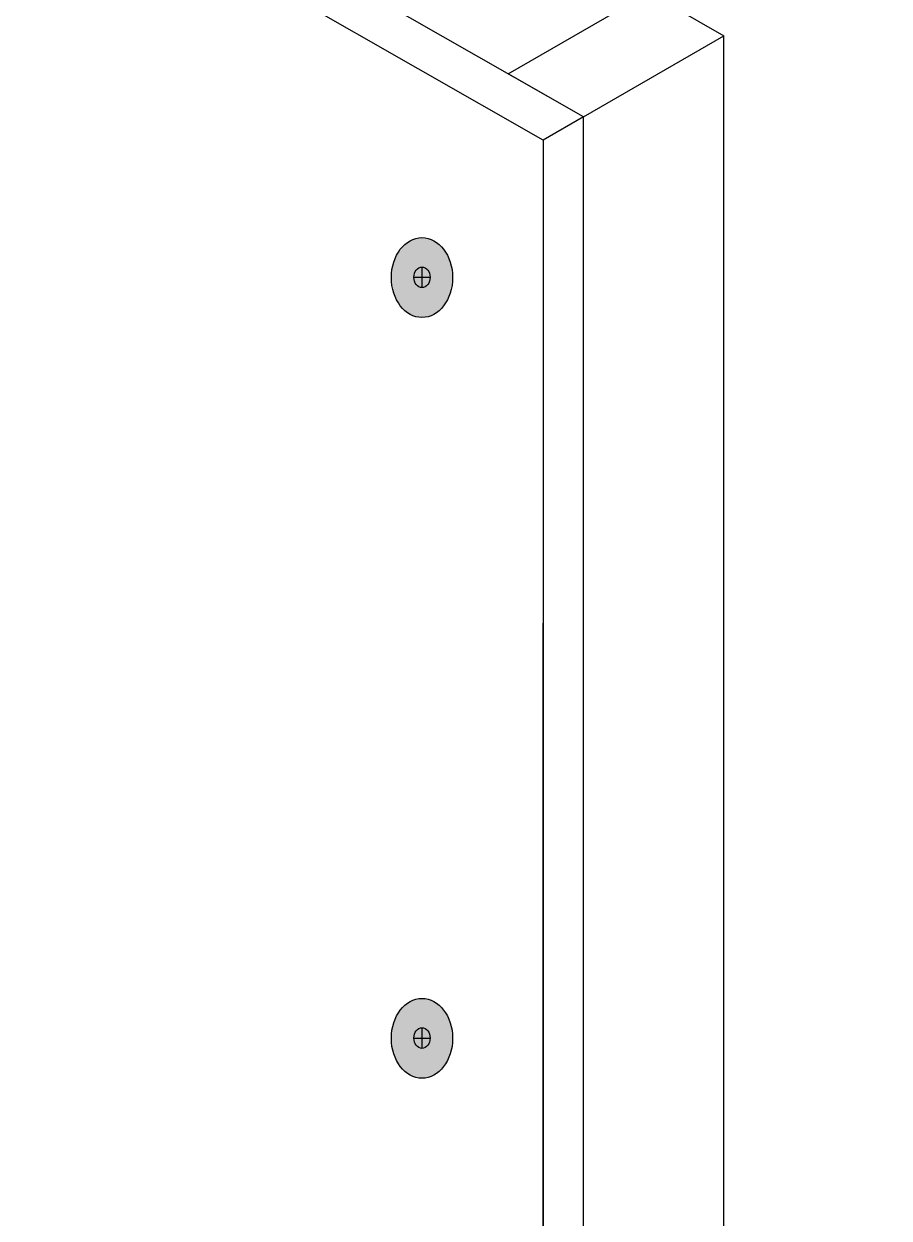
# Model space of a CAD drawing. Header units: inches. Extents: x -20.7 to 76.3, y -55.2 to 19.1.
# Drawn here: x 62.093 to 63.531, y -43.233 to -41.248 of the extents above; entities that cross this region are included whole.
import ezdxf

# ---------------------------------------------------------------- set-up
doc = ezdxf.new("R2010")
doc.units = ezdxf.units.IN
doc.header["$MEASUREMENT"] = 0
doc.layers.add('G-ANNO-TTLB', color=7, linetype='Continuous', lineweight=0)
doc.layers.add('TYVEK', color=7, linetype='Continuous', lineweight=0)

msp = doc.modelspace()

# ---------------------------------------------------------------- hatches: boundary and pattern name
at = {"layer": 'G-ANNO-TTLB', "true_color": 0xff00ff, "transparency": 33554687}
h = msp.add_hatch(color=6, dxfattribs=at)
edge = h.paths.add_edge_path()
edge.add_spline(control_points=[(71.8573, -54.9456), (71.8573, -54.9456), (31.1572, -54.9456), (31.1572, -54.9456), (31.1572, -54.9456), (31.1572, -20.8103), (31.1572, -20.8103), (31.1572, -20.8103), (71.8573, -20.8103), (71.8573, -20.8103), (71.8573, -20.8103), (71.8573, -54.9456), (71.8573, -54.9456)], knot_values=[0, 0, 0, 0, 1, 1, 1, 2, 2, 2, 3, 3, 3, 4, 4, 4, 4], degree=3, periodic=0)
edge = h.paths.add_edge_path()
edge.add_spline(control_points=[(31.2823, -20.9353), (31.2823, -20.9353), (31.2823, -54.8205), (31.2823, -54.8205), (31.2823, -54.8205), (71.7322, -54.8205), (71.7322, -54.8205), (71.7322, -54.8205), (71.7322, -20.9353), (71.7322, -20.9353), (71.7322, -20.9353), (31.2823, -20.9353), (31.2823, -20.9353)], knot_values=[0, 0, 0, 0, 1, 1, 1, 2, 2, 2, 3, 3, 3, 4, 4, 4, 4], degree=3, periodic=0)
edge.add_line((31.2823, -20.9353), (31.2823, -20.9353))
at = {"layer": 'TYVEK', "true_color": 0x003b71, "transparency": 33554687}
h = msp.add_hatch(color=156, dxfattribs=at)
h.dxf.hatch_style = 2
edge = h.paths.add_edge_path()
edge.add_ellipse((62.7545, -41.6699), major_axis=(0, 0.0664), ratio=0.766948, start_angle=0, end_angle=360)
h = msp.add_hatch(color=156, dxfattribs=at)
h.dxf.hatch_style = 2
edge = h.paths.add_edge_path()
edge.add_ellipse((62.7545, -42.9345), major_axis=(0, 0.0664), ratio=0.766948, start_angle=0, end_angle=360)

# ---------------------------------------------------------------- linework, layer by layer
at = {"layer": 'G-ANNO-TTLB'}
for points in [[(71.8573, -54.9456), (71.8573, -54.9456), (31.1572, -54.9456), (31.1572, -54.9456), (31.1572, -54.9456), (31.1572, -20.8103), (31.1572, -20.8103), (31.1572, -20.8103), (71.8573, -20.8103), (71.8573, -20.8103), (71.8573, -20.8103), (71.8573, -54.9456), (71.8573, -54.9456)], [(31.2823, -20.9353), (31.2823, -20.9353), (31.2823, -54.8205), (31.2823, -54.8205), (31.2823, -54.8205), (71.7322, -54.8205), (71.7322, -54.8205), (71.7322, -54.8205), (71.7322, -20.9353), (71.7322, -20.9353), (71.7322, -20.9353), (31.2823, -20.9353), (31.2823, -20.9353)]]:
    msp.add_open_spline(points, degree=3, knots=[0, 0, 0, 0, 1, 1, 1, 2, 2, 2, 3, 3, 3, 4, 4, 4, 4], dxfattribs=at)
at = {"layer": 'TYVEK', "color": 2, "lineweight": 25, "true_color": 0xffff00}
for p, q in [((63.023, -41.4029), (59.2886, -39.2705)), ((63.023, -41.4029), (62.9561, -41.4416)), ((63.023, -47.2986), (63.023, -41.4029))]:
    msp.add_line(p, q, dxfattribs=at)
at = {"layer": 'TYVEK', "color": 18, "lineweight": 25, "true_color": 0x000000}
for q in [(59.2218, -39.3092), (62.9561, -47.3373)]:
    msp.add_line((62.9561, -41.4416), q, dxfattribs=at)
at = {"layer": 'TYVEK', "color": 33, "lineweight": 25, "true_color": 0xcc9966}
for p in [(63.023, -41.4029), (63.2564, -47.1636)]:
    msp.add_line(p, (63.2564, -41.2679), dxfattribs=at)
at = {"layer": 'TYVEK', "color": 252, "lineweight": 25, "true_color": 0x848484}
for p, q in [((62.741, -41.6695), (62.768, -41.6695)), ((62.7545, -41.6524), (62.7545, -41.6866)), ((62.9561, -47.3373), (62.9561, -42.2442)), ((62.7545, -42.9169), (62.7545, -42.9512)), ((62.741, -42.9341), (62.768, -42.9341))]:
    msp.add_line(p, q, dxfattribs=at)
at = {"layer": 'TYVEK', "color": 33, "lineweight": 25, "true_color": 0xcc9966}
msp.add_lwpolyline([(63.023, -41.4029), (62.898, -41.3312), (63.1313, -41.1962), (63.2564, -41.2679)], dxfattribs=at)
at = {"layer": 'TYVEK', "color": 1, "lineweight": 25, "true_color": 0xff0000}
for points in [[(62.2442, -41.4437)], [(62.2477, -41.4366)]]:
    msp.add_lwpolyline(points, dxfattribs=at)
at = {"layer": 'TYVEK', "color": 18, "lineweight": 25, "true_color": 0x000000}
for centre in [(62.7545, -41.6699), (62.7545, -42.9345)]:
    msp.add_ellipse(centre, major_axis=(0, 0.0664), ratio=0.766948, dxfattribs=at)
at = {"layer": 'TYVEK', "color": 252, "lineweight": 25, "true_color": 0x848484}
for centre in [(62.7545, -41.6695), (62.7545, -42.9341)]:
    msp.add_ellipse(centre, major_axis=(0, 0.0171), ratio=0.788846, dxfattribs=at)

doc.saveas('drawing.dxf')
